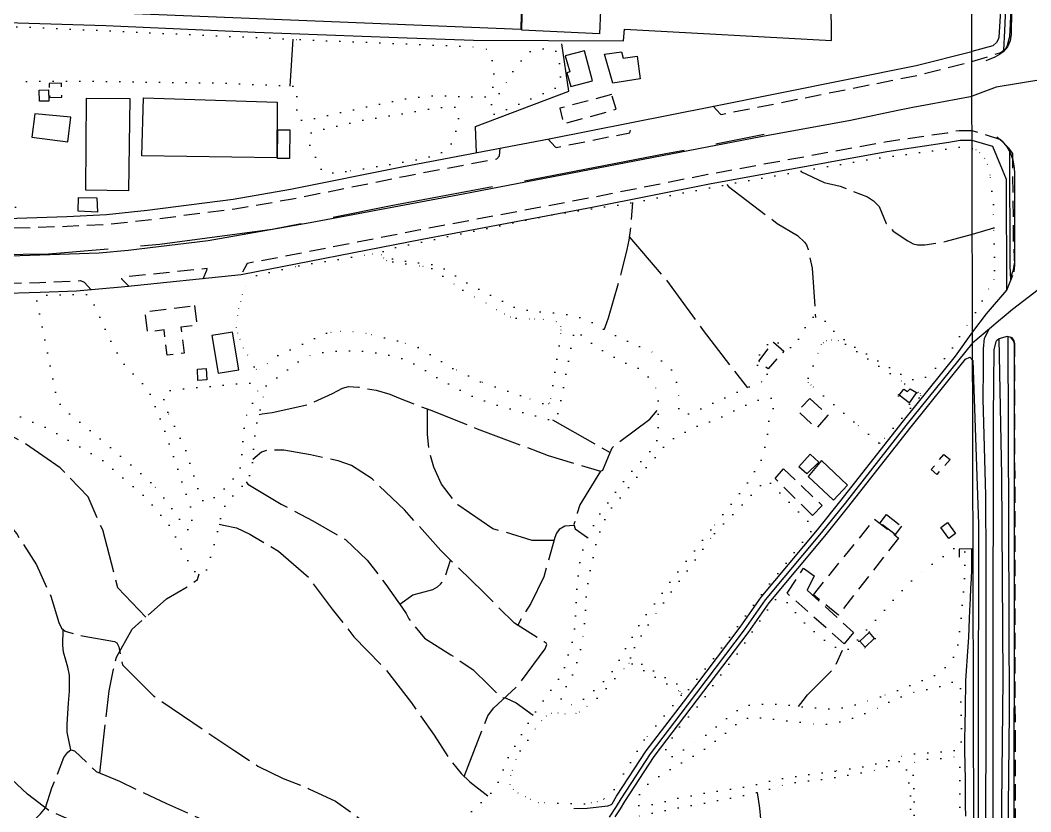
# Model space of a CAD drawing. Header units: millimetres. Extents: x 220021 to 223505, y 489325 to 491820.
# Drawn here: x 221956.1 to 222267.3, y 490237.6 to 490481.4 of the extents above; entities that cross this region are included whole.
import ezdxf

# ---------------------------------------------------------------- set-up
doc = ezdxf.new("R2010")
doc.units = ezdxf.units.MM
for name, pattern in [('15M2P5', [17.5, 15, -2.5]), ('50M10', [60, 50, -10]), ('5M2P5', [7.5, 5, -2.5]), ('AM4', [4, 0, -4])]:
    doc.linetypes.add(name, pattern=pattern)
for name, color, linetype in [('A0013110', 8, 'Continuous'), ('A0023210', 8, 'Continuous'), ('A0033324', 8, '5M2P5'), ('A0033327', 8, 'Continuous'), ('B0014110', 8, 'Continuous'), ('B0014111', 8, 'Continuous'), ('B0014112', 8, 'Continuous'), ('B0014116', 8, '5M2P5'), ('B0014118', 8, '5M2P5'), ('B0024120', 8, 'B0024120'), ('C0076116', 8, 'Continuous'), ('C0523121', 8, '50M10'), ('D0015112', 8, '15M2P5'), ('D0025111', 8, 'AM4'), ('E0022112', 8, 'Continuous'), ('SC999', 7, 'Continuous'), ('zd001', 7, 'Continuous')]:
    doc.layers.add(name, color=color, linetype=linetype)
doc.linetypes.add('B0024120', pattern='A,10,-1.75,[133,ltypeshp.shx,S=0.75,R=0,X=0,Y=0],-3.25', length=15)

msp = doc.modelspace()

# ---------------------------------------------------------------- linework, layer by layer
at = {"layer": 'A0013110'}
for points in [[(222253.124, 490503.848), (222258.032, 490503.578), (222258.297, 490503.279), (222258.554, 490494.482), (222257.503, 490476.103), (222257.242, 490475.508), (222256.705, 490474.586), (222255.653, 490473.476), (222249.184, 490471.769)], [(222249.411, 490385.407), (222253.706, 490390.993), (222259.908, 490398.248), (222259.793, 490432.364), (222255.607, 490442.562), (222249.256, 490444.351)], [(222255.72, 490183.345), (222255.761, 490279.565), (222255.804, 490359.165), (222256.071, 490379.857), (222256.657, 490382.403), (222256.824, 490382.851), (222257.456, 490383.32), (222258.286, 490341.168), (222258.69, 490278.567), (222258.103, 490220.471)], [(222249.434, 490376.55), (222251.257, 490326.18), (222251.131, 490260.761), (222251.236, 490184.716), (222251.449, 490117.669), (222251.039, 490084.162), (222250.224, 490075.758)]]:
    msp.add_lwpolyline(points, dxfattribs=at)
at = {"layer": 'A0013110', "flags": 128}
for points in [[(221599.295, 490434.919), (221642.352, 490433.261), (221705.867, 490430.436), (221746.782, 490428.274), (221794.955, 490425.893), (221816.568, 490424.201), (221850.223, 490422.949), (221869.359, 490422.308), (221895.259, 490421.623), (221915.881, 490420.627), (221948.873, 490420.242), (221970.481, 490420.965), (221982.686, 490421.577), (221995.219, 490422.876), (222021.768, 490426.328), (222039.411, 490429.319), (222074.199, 490436.341), (222119.046, 490444.85), (222169.167, 490454.878), (222231.984, 490467.412), (222249.184, 490471.769)], [(222249.256, 490444.351), (222245.568, 490444.379), (222242.106, 490443.711), (222222.978, 490440.902), (222168.403, 490430.902), (222132.295, 490423.717), (222079.864, 490413.876), (222024.136, 490403.022), (221988.35, 490399.285), (221973.507, 490398), (221962.291, 490397.555), (221948.766, 490397.125)], [(222126.656, 490238.582), (222130.743, 490238.732), (222137.05, 490239.476), (222138.225, 490239.811), (222138.408, 490240.081), (222139.776, 490242.394), (222148.852, 490256.364), (222160.354, 490271.384), (222177.866, 490294.476), (222184.325, 490303.741), (222201.6, 490324.436), (222208.928, 490333.589), (222227.667, 490357.483), (222244.136, 490377.973), (222249.411, 490385.407)], [(222139.285, 490236.031), (222140.943, 490238.473), (222142.326, 490240.813), (222151.304, 490254.632), (222162.74, 490269.566), (222180.293, 490292.711), (222186.712, 490301.918), (222203.923, 490322.537), (222211.279, 490331.725), (222230.016, 490355.618), (222247.204, 490377.002), (222248.506, 490377.609), (222249.434, 490376.55)]]:
    msp.add_lwpolyline(points, dxfattribs=at)
at = {"layer": 'A0023210'}
for points in [[(222414.91, 490490.34), (222363.3, 490480.93), (222351.884, 490478.402), (222350.61, 490478.12), (222346.92, 490477.3), (222342.27, 490476.27), (222334.83, 490474.62), (222328.844, 490473.508), (222288.64, 490466.04), (222288.61, 490466.04), (222286.137, 490465.632), (222271.02, 490463.14), (222256.636, 490460.759), (222249.22, 490457.999)], [(221597.792, 490423.569), (221622.704, 490421.868), (221649.722, 490420.436), (221746.14, 490416.851), (221818.212, 490412.648), (221869.608, 490410.487), (221931.601, 490408.083), (221980.481, 490409.746), (221989.4, 490410.573), (222014.053, 490413.597), (222045.477, 490419.086), (222092.52, 490427.89), (222184.141, 490445.582), (222211.787, 490450.668), (222226.353, 490453.658), (222230.989, 490454.61), (222236.015, 490455.544), (222249.22, 490457.999)], [(222253.48, 490184.03), (222253.55, 490314.66), (222253.51, 490334.98), (222252.63, 490364.75), (222252.75, 490374.26), (222252.75, 490380.14), (222253.02, 490383.44), (222254.61, 490386.48), (222257.97, 490389.32), (222258.517, 490389.78), (222261.67, 490392.43), (222269.567, 490398.446)], [(222249.419, 490382.152), (222254.61, 490386.48)]]:
    msp.add_lwpolyline(points, dxfattribs=at)
at = {"layer": 'A0023210', "flags": 128}
msp.add_lwpolyline([(222249.419, 490382.152), (222228.841, 490356.55), (222210.103, 490332.657), (222202.762, 490323.486), (222185.519, 490302.83), (222179.08, 490293.594), (222161.547, 490270.475), (222150.078, 490255.498), (222141.051, 490241.603), (222139.609, 490239.179), (222137.477, 490235.929)], dxfattribs=at)
at = {"layer": 'A0033324'}
for points in [[(222249.192, 490468.676), (222257.784, 490471.357), (222258.511, 490471.81), (222259.711, 490472.827), (222260.183, 490473.747), (222260.63, 490475.642), (222260.865, 490476.384), (222261.065, 490480.184), (222261.543, 490494.911), (222261.827, 490552.736), (222261.674, 490605.957), (222263.105, 490705.012), (222263.041, 490705.467), (222262.915, 490705.856), (222262.214, 490707.092), (222260.528, 490708.463), (222253.961, 490712.686), (222252.465, 490713.068), (222248.552, 490712.212)], [(222259.908, 490398.248), (222262.216, 490403.893), (222262.427, 490405.923), (222262.009, 490413.297), (222261.751, 490440.315), (222260.529, 490441.955), (222258.123, 490444.564), (222249.248, 490447.351)], [(222262.789, 490158.604), (222262.561, 490257.713), (222262.393, 490381.862), (222262.187, 490382.642), (222261.557, 490383.592), (222260.059, 490383.955), (222257.456, 490383.32)]]:
    msp.add_lwpolyline(points, dxfattribs=at)
at = {"layer": 'A0033324', "flags": 128}
for points in [[(222169.484, 490454.941), (222171.813, 490452.446), (222171.991, 490452.382), (222232.647, 490464.485), (222249.192, 490468.676)], [(222249.248, 490447.351), (222245.293, 490447.381), (222241.604, 490446.669), (222222.49, 490443.862), (222167.84, 490433.849), (222131.726, 490426.662), (222079.301, 490416.823), (222026.003, 490406.442), (222024.136, 490403.022)], [(222118.728, 490444.79), (222120.867, 490442.423), (222121.296, 490442.241), (222143.826, 490446.748), (222144.642, 490449.971)], [(221461.362, 490441.504), (221463.466, 490438.435), (221516.196, 490436.77), (221566.276, 490434.552), (221599.117, 490431.924), (221642.228, 490430.264), (221705.722, 490427.439), (221746.629, 490425.278), (221794.764, 490422.899), (221816.396, 490421.205), (221850.117, 490419.951), (221869.269, 490419.309), (221895.147, 490418.625), (221915.791, 490417.628), (221948.906, 490417.241), (221970.606, 490417.968), (221982.916, 490418.584), (221995.567, 490419.896), (222022.213, 490423.36), (222039.959, 490426.369), (222074.776, 490433.397), (222102.882, 490438.73), (222103.718, 490439.601), (222103.885, 490441.973)], [(221977.954, 490398.385), (221975.975, 490400.572), (221974.819, 490401.097), (221974.715, 490401.116), (221973.318, 490400.995), (221962.184, 490400.553), (221948.663, 490400.123), (221932.905, 490399.538), (221919.838, 490399.793), (221903.729, 490400.584), (221877.331, 490402.135), (221852.726, 490403.33), (221800.766, 490405.563), (221760.696, 490407.704), (221759.206, 490407.491), (221756.554, 490404.922)], [(222012.454, 490401.802), (222013.575, 490404.47), (222013.688, 490404.947), (221988.065, 490402.271), (221987.519, 490402.224), (221987.353, 490402.051), (221987.354, 490401.706), (221989.655, 490399.421)]]:
    msp.add_lwpolyline(points, dxfattribs=at)
at = {"layer": 'A0033327'}
for points in [[(222258.971, 490472.2), (222259.284, 490478.144), (222260.049, 490494.697), (222260.299, 490568.357), (222260.223, 490594.967), (222261.394, 490707.759)], [(222261.205, 490401.421), (222260.959, 490405.773), (222260.89, 490441.471)], [(222260.271, 490383.904), (222260.626, 490268.14), (222260.332, 490239.092), (222260.519, 490153.221), (222260.414, 490105.962), (222260.268, 490083.88), (222259.876, 490081.517), (222258.905, 490075.034), (222258.023, 490067.513), (222258.197, 490053.549), (222258.998, 490045.717), (222260.345, 490037.672), (222260.914, 490032.724), (222261.287, 490022.352), (222261.44, 490018.317), (222262.102, 489957.41)]]:
    msp.add_lwpolyline(points, dxfattribs=at)
at = {"layer": 'B0014110'}
msp.add_lwpolyline([(222039.183, 490447.637), (222039.109, 490438.795), (222035.41, 490438.772), (222035.508, 490447.65)], close=True, dxfattribs=at)
at = {"layer": 'B0014111', "flags": 128}
for points in [[(221991.522, 490497.564), (222110.63, 490492.465), (222110.289, 490478.557), (221991.192, 490483.386)], [(222129.9, 490472.02), (222123.969, 490470.487), (222125.391, 490465.525), (222124.416, 490465.17), (222125.666, 490460.955), (222132.313, 490462.728)], [(222141.329, 490471.714), (222141.805, 490469.735), (222146.123, 490470.294), (222147.014, 490463.371), (222138.597, 490461.979), (222136.025, 490470.937)], [(221976.554, 490457.375), (221989.862, 490457.322), (221989.531, 490428.855), (221976.36, 490429.062)], [(221994.071, 490457.508), (222035.259, 490456.2), (222035.18, 490439.029), (221993.595, 490439.639)], [(221974.069, 490426.769), (221979.714, 490426.748), (221979.968, 490422.315), (221973.989, 490422.592)], [(222021.502, 490385.335), (222015.169, 490384.266), (222017.128, 490372.653), (222023.461, 490373.722)], [(222202.904, 490345.793), (222198.739, 490340.916), (222206.537, 490333.571), (222210.838, 490338.167)], [(222241.684, 490326.687), (222244.165, 490323.353), (222242.069, 490321.794), (222239.588, 490325.127)]]:
    msp.add_lwpolyline(points, close=True, dxfattribs=at)
at = {"layer": 'B0014111'}
for points in [[(222135.085, 490491.718), (222134.544, 490477.263), (222110.602, 490478.385), (222110.918, 490492.56)], [(222010.701, 490373.967), (222013.419, 490374.143), (222013.601, 490370.598), (222010.857, 490370.488)], [(222199.405, 490347.713), (222202.01, 490345.305), (222198.373, 490341.69), (222195.847, 490343.872)]]:
    msp.add_lwpolyline(points, close=True, dxfattribs=at)
at = {"layer": 'B0014112', "flags": 128}
for points in [[(221964.815, 490460.016), (221964.925, 490456.443), (221962.123, 490456.45), (221962.019, 490459.836)], [(221960.675, 490452.606), (221959.778, 490445.398), (221970.853, 490443.97), (221971.769, 490451.506)]]:
    msp.add_lwpolyline(points, close=True, dxfattribs=at)
at = {"layer": 'B0014116', "flags": 128}
for points in [[(221968.845, 490462.057), (221965.069, 490461.918), (221965.227, 490457.594), (221969.003, 490457.733)], [(222138.226, 490458.522), (222122.287, 490454.268), (222123.464, 490449.485), (222139.659, 490453.994)], [(222009.827, 490393.511), (222010.558, 490387.482), (222005.627, 490386.883), (222006.596, 490378.904), (222001.378, 490378.27), (222000.437, 490386.025), (221995.389, 490385.412), (221994.629, 490391.666)], [(222188.049, 490382.28), (222191.294, 490379.462), (222186.405, 490374.018), (222183.606, 490376.381)], [(222199.241, 490364.918), (222204.843, 490359.809), (222201.302, 490355.709), (222195.588, 490361.033)]]:
    msp.add_lwpolyline(points, close=True, dxfattribs=at)
at = {"layer": 'B0014116'}
for points in [[(222226.789, 490365.87), (222228.182, 490367.729), (222229.297, 490367.01), (222230.165, 490367.881), (222232.08, 490366.746), (222229.856, 490363.51)], [(222188.617, 490340.239), (222191.134, 490343.246), (222203.065, 490331.93), (222200.105, 490328.82)], [(222222.869, 490329.175), (222227.496, 490325.563), (222225.581, 490322.96), (222220.907, 490326.587)], [(222219.212, 490327.682), (222226.622, 490321.888), (222208.053, 490298.201), (222200.371, 490304.431)], [(222197.344, 490312.656), (222200.64, 490310.31), (222198.473, 490305.883), (222212.727, 490292.804), (222209.885, 490289.293), (222192.281, 490304.909)], [(222216.31, 490288.262), (222214.647, 490290.104), (222217.565, 490292.792), (222219.127, 490290.997)]]:
    msp.add_lwpolyline(points, close=True, dxfattribs=at)
at = {"layer": 'B0014118', "flags": 128}
msp.add_lwpolyline([(222240.538, 490347.631), (222242.482, 490346.136), (222238.368, 490341.507), (222236.625, 490342.995)], close=True, dxfattribs=at)
at = {"layer": 'B0024120', "flags": 128}
for points in [[(221688.77, 490494.085), (221689.312, 490492.962), (221689.876, 490492.504), (221691.699, 490491.79), (221710.634, 490489.417), (221762.034, 490486.622), (221802.531, 490485.28), (221865.954, 490482.61), (221897.872, 490482.365), (221982.553, 490479.731), (222028.521, 490477.72), (222072.374, 490476.071), (222095.707, 490475.254), (222141.899, 490475.067), (222142.22, 490478.688), (222205.902, 490475.171), (222205.411, 490539.353), (222209.04, 490539.502), (222209.236, 490577.625), (222209.32, 490580.033), (222209.446, 490600.003), (222209.526, 490638.613), (222210.086, 490674.689), (222210.801, 490702.811), (222180.03, 490702.471), (222145.288, 490702.803), (222138.011, 490697.811), (222136.687, 490639.97), (222134.909, 490590.26)], [(222096.608, 490440.593), (222096.316, 490448.707), (222125.042, 490459.533), (222122.9, 490474.184)]]:
    msp.add_lwpolyline(points, dxfattribs=at)
at = {"layer": 'C0076116', "flags": 128}
msp.add_lwpolyline([(222249.294, 490316.089), (222249.24, 490318.589), (222245.241, 490318.503), (222245.295, 490316.003)], dxfattribs=at)
at = {"layer": 'C0523121', "flags": 128}
msp.add_lwpolyline([(221333.935, 490436.069), (221375.985, 490434.094), (221419.095, 490431.992), (221461.413, 490430.159), (221503.565, 490428.053), (221549.456, 490426.04), (221588.132, 490424.315), (221630.817, 490422.155), (221671.972, 490420.142), (221709.442, 490418.602), (221748.391, 490416.807), (221794.04, 490414.713), (221831.958, 490412.71), (221878.841, 490410.858), (221924.231, 490408.879), (221964.832, 490409.438), (221999.157, 490412.385), (222033.756, 490417.069), (222070.34, 490424.309), (222111.212, 490431.939), (222154.954, 490440.332), (222185.17, 490446.275)], dxfattribs=at)
at = {"layer": 'D0015112', "flags": 128}
for points in [[(222039.221, 490461.105), (222040.149, 490475.536)], [(222196.467, 490434.851), (222203.654, 490431.385), (222208.606, 490430.318), (222217.027, 490426.986), (222218.844, 490425.767), (222220.663, 490424.03), (222222.821, 490418.84), (222224.971, 490416.411), (222229.432, 490413.449), (222231.084, 490412.576), (222232.405, 490412.222), (222234.714, 490412.207), (222240.98, 490413.202), (222249.331, 490415.552)], [(222173.702, 490430.79), (222174.181, 490430.24), (222189.176, 490418.831), (222195.46, 490415.103), (222197.673, 490413.014), (222198.255, 490412.229), (222198.743, 490410.782), (222200.023, 490405.075), (222201.024, 490389.893)], [(222135.914, 490386.131), (222136.215, 490386.857), (222137.283, 490389.748), (222141.33, 490403.695), (222143.03, 490410.744), (222143.659, 490413.7), (222144.226, 490417.93), (222144.813, 490425.262)], [(222143.783, 490414.623), (222155.012, 490401.501), (222166.425, 490385.866), (222175.527, 490373.983), (222180.101, 490368.209)], [(222029.692, 490360.005), (222030.692, 490360.164), (222033.722, 490360.549), (222045.187, 490363.154), (222052.3, 490366.433), (222055.432, 490368.106), (222057.239, 490368.549), (222060.311, 490368.409), (222062.34, 490368.039), (222065.721, 490367.51), (222069.914, 490366.217), (222072.596, 490365.055), (222082.536, 490361.272), (222096.854, 490355.563), (222118.71, 490347.362), (222134.822, 490342.528), (222135.542, 490342.822), (222137.762, 490348.259), (222138.364, 490349.733), (222140.006, 490351.048), (222149.995, 490358.569), (222152.544, 490361.444)], [(222120.495, 490321.116), (222113.77, 490321.148), (222105.837, 490323.582), (222101.687, 490324.746), (222090.867, 490332.106), (222085.867, 490338.494), (222083.499, 490343.699), (222082.217, 490348.126), (222081.853, 490350.703), (222081.526, 490353.905), (222081.545, 490361.649)], [(221994.871, 490297.57), (221986.165, 490306.623), (221981.568, 490324.444), (221980.893, 490325.726), (221977.047, 490334.588), (221968.489, 490343.549), (221957.655, 490351.032), (221948.609, 490355.979), (221943.114, 490358.159)], [(222092.889, 490248.508), (222100.093, 490267.107), (222101.851, 490269.537), (222109.343, 490276.471), (222117.768, 490287.785), (222118.295, 490289.138), (222118.138, 490289.562), (222117.512, 490289.937), (222108.345, 490295.647), (222098.831, 490305.193), (222085.672, 490318.053), (222074.492, 490330.551), (222064.474, 490340.169), (222058.169, 490344.271), (222054.047, 490345.643), (222049.501, 490346.692), (222045.487, 490347.56), (222037.33, 490348.93), (222032.228, 490349.009), (222030.486, 490348.399), (222027.743, 490346.094)], [(222134.822, 490342.528), (222128.429, 490332.124), (222127.613, 490329.563), (222126.63, 490326.068), (222127.06, 490324.736), (222130.794, 490322.079)], [(222025.678, 490339.219), (222026.25, 490338.49), (222036.453, 490332.39), (222046.254, 490327.262), (222056.334, 490321.414), (222063.01, 490315.081), (222068.765, 490307.598), (222073.656, 490300.662), (222074.977, 490298.653), (222075.839, 490297.005), (222080.594, 490291.034), (222088.755, 490285.944), (222095.592, 490281.366), (222100.486, 490276.59), (222104.086, 490272.937), (222105.805, 490272.575), (222108.876, 490271.111), (222114.087, 490267.401)], [(222059.514, 490192.53), (222054.927, 490194.564), (222035.736, 490205.294), (222016.687, 490214.65), (221996.97, 490223.856), (221975.77, 490233.229), (221965.047, 490237.883), (221958.377, 490243.051), (221953.324, 490247.72), (221949.515, 490251.207), (221947.901, 490255.224), (221942.212, 490269.067), (221934.589, 490283.619), (221929.012, 490294.167), (221927.151, 490296.788), (221925.772, 490298.157), (221923.846, 490312.118), (221924.332, 490320.874), (221924.762, 490324.924), (221926.915, 490334.183)], [(221946.106, 490333.509), (221947.044, 490332.644), (221955.069, 490323.165), (221961.173, 490313.681), (221965.593, 490303.962), (221968.008, 490295.937), (221968.826, 490294.144), (221970.019, 490293.185), (221975.882, 490291.646), (221985.19, 490290.037), (221985.924, 490289.661), (221986.505, 490288.373), (221987.671, 490282.889), (221997.186, 490273.321), (222009.306, 490265.053), (222022.19, 490256.403), (222029.321, 490251.688), (222037.116, 490247.887), (222045.042, 490244.718), (222053.232, 490240.837), (222058.272, 490237.29), (222063.85, 490233.089), (222068.757, 490227.319), (222071.07, 490224.157), (222073.723, 490216.657), (222076.016, 490208.89), (222077.027, 490205.203)], [(222017.392, 490326.14), (222018.735, 490325.928), (222022.713, 490325.067), (222026.855, 490323.083), (222035.713, 490317.827), (222044.913, 490309.8), (222052.24, 490299.991), (222058.849, 490291.528), (222068.601, 490281.522), (222076.589, 490271.179), (222083.657, 490261.147), (222088.166, 490254.026), (222091.952, 490249.409), (222094.619, 490246.844), (222100.167, 490242.474)], [(222126.732, 490325.752), (222123.819, 490325.562), (222122.098, 490324.535), (222121.284, 490323.385), (222120.757, 490322.047), (222117.353, 490309.949), (222113.327, 490301.701), (222111.193, 490298.408), (222109.327, 490295.035)], [(222073.013, 490301.574), (222077.029, 490304.414), (222079.354, 490305.073), (222083.219, 490306.089), (222084.594, 490306.836), (222085.552, 490307.684), (222086.605, 490309.165), (222086.98, 490310.049), (222088.678, 490315.115)], [(221980.687, 490249.494), (221983.513, 490274.841), (221984.918, 490281.531), (221985.8, 490285.257), (221990.596, 490293.799), (222001.199, 490303.154), (222008.421, 490307.383), (222010.733, 490309.193), (222011.273, 490310.899)], [(222195.738, 490270.056), (222197.176, 490271.842), (222198.603, 490273.625), (222206.816, 490281.824), (222209.298, 490287.409)], [(221985.624, 490160.028), (221964.802, 490162.679), (221955.14, 490163.561), (221950.867, 490164.437), (221933.961, 490172.46), (221921.562, 490182.599), (221920.819, 490186.917), (221921.183, 490190.435), (221921.986, 490193.816), (221924.209, 490199.058), (221930.297, 490205.951), (221938.153, 490210.23), (221947.254, 490215.672), (221950.372, 490217.669), (221950.381, 490218.769), (221949.97, 490223.519), (221950.354, 490225.943), (221951.068, 490227.245), (221959.135, 490233.811), (221962.441, 490236.937), (221963.926, 490238.82), (221965.927, 490245.02), (221969.615, 490254.34), (221970.848, 490255.936), (221971.741, 490256.727), (221972.827, 490256.373), (221979.539, 490249.975), (221986.673, 490246.987), (222001.242, 490240.133), (222019.364, 490231.98), (222036.067, 490222.534), (222053.748, 490213.021), (222062.929, 490206.62), (222071.888, 490201.081)], [(222183.099, 490243.572), (222183.737, 490238.725), (222184.072, 490235.465), (222184.289, 490230.752), (222184.295, 490230.613)]]:
    msp.add_lwpolyline(points, dxfattribs=at)
at = {"layer": 'D0015112'}
for points in [[(222249.331, 490415.552), (222255.933, 490417.409)], [(222120.031, 490358.3), (222137.762, 490348.259)], [(221971.741, 490256.727), (221970.608, 490262.14), (221970.6, 490264.632), (221971.011, 490271.103), (221971.282, 490274.773), (221971.343, 490276.989), (221971.318, 490279.717), (221970.851, 490282.127), (221970.209, 490284.278), (221969.512, 490286.781), (221969.237, 490288.911), (221969.384, 490293.695)]]:
    msp.add_lwpolyline(points, dxfattribs=at)
at = {"layer": 'D0025111', "flags": 128}
for points in [[(222042.31, 490475.437), (222090.738, 490473.448), (222095.645, 490473.169), (222098.091, 490472.928), (222099.623, 490472.538), (222100.306, 490471.63), (222101.16, 490470.233), (222101.833, 490467.232), (222101.981, 490464.498), (222101.95, 490462.62), (222101.71, 490460.886), (222101.074, 490458.966), (222099.67, 490457.816), (222096.842, 490457.719), (222090.805, 490457.957), (222084.107, 490458.231), (222076.321, 490457.507), (222061.811, 490454.482), (222049.036, 490451.706), (222045.236, 490450.818), (222043.063, 490450.447), (222041.466, 490451.161), (222041.424, 490452.104), (222041.334, 490454.723), (222041.353, 490458.141), (222041.362, 490459.939), (222041.356, 490460.616), (222040.687, 490461.034), (222020.074, 490462.031), (221977.673, 490462.609), (221961.412, 490462.622), (221953.907, 490462.481), (221952.993, 490462.165), (221951.667, 490460.908), (221950.794, 490459.168), (221949.719, 490456.406), (221949.491, 490452.96), (221949.602, 490449.571), (221949.986, 490445.483), (221950.9, 490439.913), (221952.309, 490433.414), (221953.627, 490428.685), (221954.473, 490426.029), (221954.758, 490424.093), (221954.54, 490422.143), (221953.309, 490421.72), (221950.927, 490421.515), (221936.673, 490421.36), (221924.111, 490421.785), (221912.498, 490421.8), (221896.611, 490421.849), (221868.573, 490423.474), (221858.299, 490424.22), (221857.314, 490424.999), (221856.561, 490427.101), (221857.005, 490443.059), (221857.604, 490444.296), (221858.54, 490444.698), (221873.811, 490446.895), (221878.741, 490447.831), (221879.988, 490449.219), (221880.459, 490451.815), (221881.18, 490453.167), (221882.454, 490454.094), (221884.363, 490455.12), (221892.13, 490458.111), (221892.772, 490459.305), (221892.774, 490460.952), (221892.776, 490468.407), (221892.775, 490473.393), (221892.786, 490476.293), (221893.899, 490479.99), (221956.518, 490479.357)], [(222107.857, 490465.641), (222111.806, 490470.724), (222112.854, 490471.589), (222114.042, 490472.203), (222115.536, 490472.654), (222120.425, 490472.479), (222121.126, 490471.82), (222121.828, 490469.844), (222122.243, 490467.786), (222122.392, 490466.26), (222122.472, 490463.63), (222122.405, 490462.224), (222121.864, 490461.127), (222120.95, 490460.498), (222104.888, 490453.51), (222101.897, 490452.413), (222101.167, 490452.619), (222100.56, 490453.606), (222100.583, 490454.178), (222100.825, 490454.832), (222101.171, 490455.307), (222104.396, 490459.879)], [(222056.455, 490434.791), (222051.421, 490434.251), (222050.159, 490434.357), (222049.181, 490434.836), (222048.8, 490435.477), (222045.298, 490442.835), (222044.933, 490444.192), (222044.938, 490445.185), (222044.985, 490445.742), (222045.382, 490446.415), (222045.89, 490446.846), (222047.559, 490447.369), (222062.123, 490450.689), (222076.923, 490453.128), (222080.284, 490453.771), (222084.044, 490454.281), (222087.765, 490454.794), (222089.546, 490454.771), (222090.725, 490454.341), (222091.038, 490453.711), (222091.202, 490452.704), (222091.014, 490449.318), (222088.588, 490442.673), (222086.968, 490441.344), (222086.301, 490440.766), (222080.813, 490438.858), (222072.191, 490437.373)], [(221996.345, 490339.05), (221983.838, 490349.964), (221969.206, 490361.896), (221967.392, 490365.007), (221961.195, 490395.374), (221961.511, 490396.166), (221963.367, 490396.731), (221976.476, 490396.957), (221977.912, 490395.996), (221983.737, 490383.103), (221987.526, 490376.203), (221995.834, 490367.212), (222000.595, 490355.054), (222008.575, 490331.529), (222009.124, 490325.818), (222008.862, 490324.574), (222007.96, 490324.291), (222006.842, 490325.535), (221998.954, 490336.223)], [(222031.877, 490368.842), (222042.549, 490376.854), (222045.402, 490378.09), (222046.975, 490378.57), (222049.846, 490379.212), (222051.908, 490379.436), (222058.483, 490379.606), (222061.077, 490379.48), (222063.763, 490379.25), (222067.307, 490378.794), (222070.116, 490378.197), (222072.942, 490377.417), (222076.067, 490376.293), (222085.132, 490371.015), (222094.41, 490365.926), (222102.307, 490363.017), (222114.113, 490359.738), (222117.984, 490358.513), (222120.031, 490358.3), (222120.895, 490358.576), (222121.408, 490359.228), (222121.777, 490360.572), (222122.289, 490362.52), (222123.355, 490367.977), (222126.752, 490385.971), (222127.782, 490385.363), (222133.59, 490380.657), (222140.982, 490376.525), (222146.893, 490374.007), (222148.74, 490372.285), (222150.378, 490370.628), (222151.785, 490368.072), (222152.602, 490365.315), (222152.542, 490362.739), (222152.546, 490360.501), (222152.621, 490357.645), (222152.616, 490353.083), (222152.284, 490352.141), (222151.18, 490349.897), (222142.937, 490340.827), (222134.54, 490329.289), (222129.96, 490320.474), (222128.449, 490314.611), (222127.802, 490309.396), (222127.357, 490304.345), (222127.244, 490300.006), (222127.066, 490296.179), (222126.753, 490293.186), (222126.282, 490290.639), (222123.204, 490280.304), (222113.502, 490266.573), (222106.493, 490254.565), (222102.69, 490245.224), (222100.5, 490242.787), (222093.562, 490236.255), (222088.997, 490227.461), (222087.056, 490222.895), (222083.233, 490215.38), (222079.317, 490208.19), (222077.623, 490205.681), (222071.407, 490200.695), (222061.289, 490193.915), (222055.354, 490189.282), (222051.008, 490183.179), (222046.595, 490175.831), (222045.254, 490173.753), (222044.005, 490169.934), (222042.888, 490163.035), (222042.02, 490153.495), (222040.823, 490145.287), (222037.068, 490128.742), (222031.011, 490107.236), (222029.413, 490106.374), (222011.708, 490108.433), (221995.897, 490111.719), (221989.775, 490112.864), (221985.444, 490113.466), (221980.977, 490114.271), (221978.373, 490115.029), (221975.05, 490115.652), (221971.403, 490116.491), (221968.655, 490117.236), (221962.109, 490118.453), (221958.928, 490118.399), (221956.345, 490118.403), (221953.964, 490118.427), (221948.943, 490119.333), (221940.801, 490121.797), (221938.392, 490122.886), (221936.717, 490124.097), (221929.922, 490133.409), (221928.263, 490136.404), (221927.064, 490138.392), (221925.044, 490139.934), (221923.814, 490139.806), (221918.924, 490136.617), (221916.705, 490134.713), (221910.138, 490125.008), (221905.839, 490116.206), (221904.12, 490111.114), (221903.296, 490107.69), (221902.473, 490105.634), (221901.665, 490103.713), (221900.54, 490102.233), (221899.294, 490101.112), (221894.117, 490097.945), (221887.273, 490096.752), (221884.977, 490096.165), (221883.451, 490096.059), (221880.465, 490096.235), (221879.494, 490096.639), (221878.394, 490097.425), (221877.418, 490098.93), (221874.093, 490104.453), (221867.991, 490109.742), (221859.963, 490117.156), (221851.802, 490121.778), (221849.098, 490122.465), (221845.954, 490122.872), (221843.07, 490123.631), (221840.804, 490124.526), (221837.899, 490125.89), (221835.692, 490127.108), (221834.03, 490127.65), (221832.44, 490127.551), (221830.576, 490126.957), (221827.624, 490125.679), (221822.561, 490122.246), (221820.006, 490121.365), (221817.444, 490121.066), (221814.286, 490121.228), (221812.847, 490121.222), (221811.616, 490120.871), (221810.78, 490119.937), (221809.461, 490118.442), (221804.794, 490114.562), (221802.677, 490113.076), (221800.272, 490111.978), (221798.976, 490111.317), (221797.47, 490109.679), (221793.927, 490101.711), (221786.863, 490091.531), (221775.004, 490078.573), (221767.758, 490072.732), (221762.709, 490068.932), (221757.75, 490061.866), (221750.191, 490052.384), (221742.676, 490044.457), (221736.329, 490037.709), (221731.756, 490034.944), (221729.424, 490034.199), (221727.164, 490033.576), (221725.601, 490032.786), (221722.622, 490029.2), (221720.23, 490023.45), (221719.728, 490021.724), (221719.332, 490018.918), (221719.329, 490016.986), (221719.704, 490011.766), (221720.449, 490008.541), (221720.907, 490007.091), (221721.186, 490005.436), (221721.067, 490005.177), (221720.732, 490004.886), (221719.577, 490004.707), (221715.089, 490003.68), (221708.604, 490001.803), (221707.192, 490000.791), (221702.87, 489996.662), (221698.637, 489991.617), (221695.915, 489987.119), (221693.267, 489984.165), (221690.75, 489982.78), (221687.992, 489981.053), (221685.863, 489978.382), (221684.349, 489975.83), (221681.437, 489968.786), (221680.347, 489963.394), (221680.173, 489959.437), (221680.16, 489957.383), (221680.147, 489953.328), (221680.155, 489951.008), (221680.246, 489945.888), (221680.494, 489943.104), (221680.824, 489938.995), (221681.054, 489936.044), (221681.48, 489931.82), (221681.673, 489924.351), (221681.664, 489920.595), (221681.17, 489913.53), (221680.805, 489909.685), (221680.704, 489906.461), (221680.819, 489903.274), (221680.89, 489900.169), (221680.88, 489897.266), (221680.8, 489893.996), (221680.726, 489889.452), (221680.685, 489885.75), (221680.68, 489881.375), (221680.746, 489876.874), (221680.983, 489873.154), (221681.425, 489869.822), (221681.645, 489867.545), (221681.89, 489865.425), (221681.946, 489864.058), (221681.941, 489862.554), (221681.9, 489861.313), (221681.751, 489860.241), (221681.502, 489859.698), (221681.059, 489859.303), (221680.515, 489858.851), (221679.738, 489858.553), (221678.813, 489858.223), (221677.506, 489857.728), (221674.94, 489857.163), (221672.694, 489856.241), (221668.738, 489853.998), (221664.085, 489847.859), (221658.495, 489839.606), (221652.606, 489830.957), (221650.503, 489829.449), (221646.388, 489827.13), (221642.707, 489823.932), (221636.496, 489820.044), (221634.261, 489819.043), (221633.033, 489818.383), (221632.08, 489818.064), (221630.601, 489818.101), (221629.911, 489818.606), (221624.256, 489821.851), (221614.919, 489826.802), (221608.539, 489828.702), (221605.899, 489829.191), (221602.622, 489829.364), (221598.226, 489829.503), (221590.721, 489829.516), (221590.062, 489828.869), (221589.892, 489828.107), (221589.888, 489827.582), (221590.009, 489826.833), (221590.465, 489826.185), (221591.436, 489825.882), (221599.071, 489826.322), (221602.939, 489826.824), (221605.425, 489826.882), (221607.177, 489826.556), (221611.772, 489824.863), (221614.231, 489823.59), (221623.463, 489818.15), (221627.303, 489815.843), (221628.931, 489814.581), (221632.209, 489809.702), (221633.292, 489806.708), (221634.349, 489803.249), (221634.668, 489801.813), (221635.47, 489798.643), (221636.24, 489793.339), (221636.315, 489787.406), (221636.003, 489785.101), (221635.612, 489782.957), (221633.913, 489776.289), (221630.668, 489768.281), (221628.78, 489765.668), (221626.886, 489764.749), (221624.13, 489764.336), (221622.932, 489763.884), (221619.652, 489761.877), (221611.726, 489756.303), (221608.087, 489752.831), (221603.445, 489748.377), (221596.25, 489739.352), (221589.389, 489733.252), (221586.282, 489728.889), (221582.902, 489721.985), (221577.464, 489714.48), (221572.637, 489709.385), (221570.023, 489707.467), (221567.2, 489705.47), (221565.741, 489704.49), (221563.373, 489703.655), (221561.359, 489703.79), (221559.064, 489704.646), (221556.112, 489705.61), (221553.588, 489706.653), (221543.651, 489709.392), (221539.996, 489709.854), (221536.647, 489710.182), (221533.19, 489710.398), (221530.111, 489710.56), (221526.985, 489710.787), (221524.387, 489710.845), (221521.167, 489710.78), (221513.719, 489710.07), (221512.697, 489709.686), (221511.297, 489708.728), (221507.724, 489705.872), (221505.985, 489705.018), (221504.283, 489704.765), (221502.409, 489704.792), (221499.959, 489704.95), (221492.97, 489705.883), (221489.557, 489706.287), (221486.502, 489706.506), (221483.15, 489706.662), (221481.074, 489706.671), (221479.041, 489706.652), (221476.947, 489706.493), (221475.583, 489706.376), (221474.313, 489706.101), (221472.899, 489705.692), (221471.938, 489705.165), (221468.376, 489702.359), (221463.294, 489694.728), (221459.754, 489686.508), (221455.836, 489677.228), (221454.993, 489673.552), (221454.427, 489672.444), (221453.631, 489671.841), (221451.641, 489671.469), (221449.975, 489671.234), (221443.272, 489670.656), (221440.249, 489670.156), (221436.27, 489670.273), (221434.479, 489670.742), (221433.026, 489671.198), (221431.552, 489671.62), (221430.368, 489671.845), (221429.358, 489671.828), (221428.375, 489671.711), (221426.842, 489670.932), (221422.979, 489669.062), (221415.481, 489665.773), (221409.754, 489663.179), (221405.254, 489660.666), (221402.107, 489658.296), (221400.95, 489656.649), (221395.73, 489648.273), (221390.836, 489636.22), (221387.5, 489626.557), (221386.92, 489626.148), (221386.586, 489626.228), (221386.306, 489626.599), (221386.263, 489627.311), (221386.391, 489628.559), (221387.612, 489638.059), (221388.333, 489645.689), (221388.79, 489650.782), (221388.94, 489653.38), (221388.937, 489656.599), (221388.873, 489659.873), (221388.685, 489662.493), (221388.444, 489665.396), (221387.988, 489668.297), (221385.788, 489673.354), (221381.926, 489682.795), (221379.712, 489690.508), (221377.278, 489698.012), (221377.187, 489699.53), (221377.509, 489701.023), (221377.862, 489701.505), (221378.796, 489702.964), (221386.057, 489710.093), (221392.382, 489716.118), (221398.407, 489720.51), (221403.488, 489724.156), (221420.675, 489733.851), (221422.273, 489734.346), (221423.586, 489734.61), (221424.842, 489734.897), (221426.523, 489735.798), (221426.595, 489738.722), (221426.793, 489741.748), (221427.119, 489742.866), (221432.841, 489747.367), (221436.929, 489751.481), (221440.474, 489755.308), (221447.103, 489760.171), (221454.958, 489766.403), (221461.502, 489772.058), (221465.35, 489776.676), (221468.755, 489781.219), (221474.808, 489790.394), (221487.286, 489814.317), (221495.999, 489830.863), (221507.36, 489848.628), (221514.032, 489861.334), (221519.771, 489876.602), (221525.949, 489891.546), (221534.613, 489909.725), (221544.204, 489926.744), (221550.088, 489936.328), (221555.314, 489943.977), (221558.623, 489949.513), (221565.67, 489963.528), (221571.435, 489976.026), (221575.834, 489989.339), (221577.385, 489998.9), (221577.501, 490004.728), (221577.429, 490010.635), (221577.023, 490015.419), (221576, 490027.33), (221575.615, 490033.567), (221578.176, 490037.908), (221586.597, 490051.565), (221593.294, 490062.833), (221598.845, 490072.862), (221600.952, 490078.395), (221605.83, 490097.419), (221607.783, 490106.069), (221609.258, 490118.719), (221610.206, 490130.103), (221611.066, 490142.182), (221612.019, 490160.51), (221610.31, 490161.452), (221610.483, 490163.22), (221611.136, 490169.904), (221611.731, 490174.278), (221612.852, 490178.673), (221613.23, 490179.618), (221614.758, 490183.34), (221621.923, 490199.952), (221627.311, 490210.422), (221628.249, 490212.399), (221629.203, 490215.996), (221630.23, 490219.793), (221630.775, 490223.966), (221631.233, 490228.412), (221631.599, 490232.909), (221631.841, 490236.88), (221632.148, 490240.477), (221635.987, 490255), (221638.986, 490259.867), (221640.151, 490265.349), (221640.693, 490272.867), (221640.699, 490277.414), (221640.692, 490283.192), (221640.698, 490288.596), (221640.572, 490296.943), (221640.758, 490301.67), (221641.166, 490305.641), (221642.217, 490311.727), (221643.046, 490313.64), (221647.159, 490322.398), (221649.115, 490332.887), (221649.434, 490334.908), (221649.681, 490337.225), (221649.999, 490338.57), (221650.519, 490339.361), (221652.468, 490339.006), (221657.913, 490337.193), (221660.71, 490336.275), (221668.603, 490336.107), (221672.021, 490336.369), (221675.641, 490336.897), (221680.017, 490337.467), (221682.42, 490337.479), (221685.024, 490337.073), (221687.146, 490336.523), (221689.541, 490335.398), (221692.108, 490333.991), (221694.602, 490332.153), (221696.219, 490330.252), (221697.238, 490328.517), (221698.471, 490324.997), (221698.993, 490322.067), (221700.685, 490317.093), (221701.647, 490315.574), (221707.276, 490311.631), (221719.337, 490307.069), (221733.749, 490301.294), (221747.376, 490294.838), (221752.408, 490290.737), (221763.428, 490283.025), (221772.313, 490276.401), (221778.258, 490272.041), (221782.407, 490269.546), (221783.996, 490268.623), (221785.39, 490266.909), (221786.014, 490265.476), (221786.22, 490263.432), (221786.516, 490258.266), (221787.009, 490255.718), (221790.239, 490249.569), (221796.773, 490238.66), (221802.674, 490233.645), (221808.588, 490227.248), (221812.951, 490223.537), (221814.267, 490223.125), (221815.346, 490223.11), (221815.685, 490223.347), (221815.7, 490224.088), (221815.169, 490225.427), (221810.794, 490230.8), (221808.415, 490232.724), (221806.446, 490234.46), (221805.231, 490235.771), (221804.837, 490236.563), (221804.794, 490237.449), (221805.134, 490238.355), (221809.872, 490240.968), (221810.341, 490242.133), (221810.213, 490243.45), (221809.634, 490246.861), (221809.475, 490251.589), (221809.212, 490254.69), (221809.236, 490256.359), (221809.447, 490258.036), (221810.318, 490258.79), (221811.945, 490259.141), (221813.587, 490260.088), (221815.236, 490261.165), (221816.173, 490262.834), (221817.457, 490265.739), (221817.913, 490267.249), (221818.066, 490269.041), (221818.039, 490270.408), (221816.272, 490272.828), (221811.534, 490275.481), (221810.348, 490276.526), (221809.335, 490277.938), (221809.516, 490279.211), (221812.304, 490287.23), (221812.595, 490290.223), (221813.662, 490291.46), (221815.016, 490292.35), (221816.434, 490293.363), (221819.622, 490299.23), (221819.948, 490301.302), (221820.512, 490303.489), (221826.806, 490313.238), (221835.019, 490321.898), (221840.615, 490326.172), (221845.122, 490328.26), (221854.25, 490331.558), (221860.06, 490334.652), (221863.69, 490337.605), (221868.659, 490341.06), (221873.562, 490342.989), (221877.621, 490343.567), (221883.47, 490343.538), (221888.118, 490343.252), (221893.442, 490342.72), (221910.375, 490338.921), (221925.897, 490334.426), (221933.68, 490332.567), (221944.631, 490331.102), (221945.51, 490332.123), (221948.959, 490340.148), (221948.644, 490341.278), (221941.29, 490347.015), (221940.997, 490348.224), (221941.128, 490349.821), (221942.662, 490356.641), (221943.298, 490358.777), (221943.984, 490360.618), (221946.475, 490361.672), (221949.065, 490361.317), (221955.567, 490359.503), (221964.362, 490355.822), (221981.209, 490346.102), (221994.858, 490334.414), (222002.409, 490325.418), (222006.5, 490316.937), (222008.69, 490313.624), (222009.652, 490311.716), (222011.227, 490310.887), (222012.472, 490311.223), (222013.473, 490312.093), (222014.412, 490314.804), (222016.572, 490322.284), (222018.092, 490329.435), (222020.055, 490333.541), (222022.561, 490335.754), (222026.265, 490339.872), (222027.124, 490342.209), (222027.711, 490345.518), (222027.843, 490347.929), (222028.637, 490355.67), (222029.896, 490360.842)], [(222001.575, 490360.692), (222000.449, 490364.183), (222000.21, 490365.727), (222000.463, 490366.514), (222000.874, 490366.953), (222001.515, 490367.204), (222002.555, 490367.411), (222005.681, 490367.807), (222011.478, 490368.35), (222014.918, 490368.648), (222019.293, 490369.063), (222022.373, 490369.369), (222026.345, 490369.662), (222027.341, 490369.65), (222028.075, 490369.523), (222028.633, 490369.318), (222028.974, 490368.965), (222029.163, 490368.087), (222029.184, 490367.122), (222028.984, 490365.917), (222028.505, 490364.85), (222027.398, 490363.067), (222026.514, 490361.046), (222025.843, 490359.726), (222025.279, 490357.137), (222024.996, 490355.054), (222024.642, 490351.014), (222024.236, 490345.813), (222023.996, 490344.007), (222023.631, 490342.655), (222020.139, 490338.115), (222015.897, 490334.411), (222014.19, 490333.151), (222012.937, 490332.987), (222011.917, 490333.895), (222011.497, 490334.91), (222009.735, 490340.783), (222007.104, 490348.885), (222004.108, 490355.533)], [(222168.828, 490324.416), (222168.721, 490324.227), (222168.525, 490323.947), (222167.947, 490323.23), (222165.68, 490320.531), (222163.556, 490317.772), (222161.403, 490315.082), (222159.191, 490312.241), (222157.324, 490309.675), (222156.91, 490309.218), (222155.038, 490306.882), (222154.722, 490306.4), (222152.794, 490303.544), (222150.893, 490300.881), (222150.475, 490300.376), (222148.243, 490297.565), (222147.889, 490297.069), (222146.031, 490294.098), (222145.755, 490293.581), (222144.181, 490290.686), (222142.59, 490287.924), (222140.882, 490284.844), (222140.348, 490283.744), (222139.224, 490281.824), (222138.897, 490281.393), (222136.981, 490279.048), (222136.323, 490278.328), (222133.944, 490275.979), (222132.781, 490274.957), (222130.22, 490272.795), (222127.854, 490271.031), (222127.512, 490270.864), (222127.145, 490270.726), (222126.765, 490270.624), (222126.377, 490270.546), (222125.97, 490270.507), (222125.562, 490270.522), (222125.145, 490270.578), (222124.742, 490270.666), (222124.368, 490270.778), (222124.024, 490270.919), (222123.703, 490271.101), (222123.424, 490271.305), (222123.185, 490271.543), (222122.986, 490271.806), (222122.817, 490272.095), (222122.699, 490272.396), (222122.643, 490272.711), (222122.662, 490273.054), (222122.741, 490273.405), (222122.878, 490273.772), (222123.071, 490274.182), (222123.308, 490274.613), (222124.932, 490277.306), (222125.664, 490278.69), (222126.519, 490280.549), (222126.908, 490281.554), (222127.434, 490283.156), (222128.337, 490286.279), (222129.149, 490289.52), (222129.435, 490291.079), (222129.506, 490291.644), (222129.818, 490294.874), (222130.129, 490298.221), (222130.232, 490300.853), (222130.398, 490304.135), (222130.452, 490304.612), (222130.9, 490307.788), (222131.516, 490311.146), (222132.155, 490314.196), (222132.88, 490317.521), (222133.606, 490320.769), (222133.759, 490321.285), (222134.743, 490324.122), (222135.857, 490326.911), (222136.661, 490328.649), (222137.137, 490329.55), (222137.883, 490330.761), (222138.164, 490331.151), (222140.06, 490333.485), (222140.386, 490333.841), (222142.7, 490336.438), (222143.048, 490336.872), (222145.144, 490339.624), (222145.799, 490340.393), (222147.071, 490341.719), (222149.322, 490344.026), (222151.378, 490346.381), (222153.486, 490349.057), (222155.152, 490350.917), (222155.485, 490351.22), (222156.425, 490351.971), (222156.787, 490352.23), (222157.872, 490352.916), (222158.742, 490353.397), (222161.733, 490354.969), (222164.491, 490356.32), (222164.907, 490356.495), (222167.935, 490357.593), (222171.099, 490358.734), (222171.51, 490358.917), (222174.553, 490360.394), (222177.251, 490361.72), (222180.072, 490363.156), (222180.875, 490363.507), (222182.426, 490364.081), (222183.196, 490364.315), (222183.986, 490364.505), (222186.629, 490364.991), (222187.014, 490365.001), (222187.374, 490364.978), (222187.706, 490364.923), (222187.994, 490364.847), (222188.257, 490364.735), (222188.474, 490364.586), (222188.614, 490364.406), (222188.675, 490364.201), (222188.671, 490363.958), (222188.626, 490363.693), (222188.552, 490363.409), (222188.364, 490362.85), (222188.021, 490361.989), (222186.879, 490358.968), (222186.772, 490358.555), (222186.625, 490357.738), (222186.574, 490357.301), (222186.241, 490354.035), (222186.172, 490353.643), (222185.555, 490350.496), (222185.439, 490350.071), (222184.615, 490346.817), (222184.476, 490346.378), (222184.169, 490345.592), (222183.973, 490345.206), (222183.749, 490344.832), (222182.105, 490342.177), (222180.413, 490339.393), (222180.168, 490339.042), (222178.171, 490336.327), (222177.876, 490335.984), (222175.971, 490333.505), (222175.762, 490333.189), (222175.364, 490332.664), (222175.146, 490332.418), (222174.528, 490331.795)], [(222221.035, 490272.958), (222220.445, 490272.754), (222217.127, 490271.697), (222214.118, 490270.78), (222211.091, 490269.985), (222207.781, 490269.341), (222207.047, 490269.292), (222205.564, 490269.308), (222202.312, 490269.525), (222198.949, 490269.784), (222195.719, 490270.058), (222192.237, 490270.48), (222189.219, 490270.764), (222188.438, 490270.783), (222185.107, 490270.809), (222181.969, 490270.647), (222181.34, 490270.565), (222180.188, 490270.333), (222179.623, 490270.168), (222178.64, 490269.813), (222178.187, 490269.601), (222177.409, 490269.171), (222177.031, 490268.923), (222174.248, 490266.897), (222171.547, 490264.764), (222169.425, 490262.888), (222167.016, 490260.974), (222166.494, 490260.622), (222163.751, 490258.927), (222161.133, 490257.229), (222158.447, 490255.387), (222157.597, 490254.902), (222157.144, 490254.698), (222156.694, 490254.551), (222156.258, 490254.472), (222155.845, 490254.469), (222155.453, 490254.549), (222155.129, 490254.693), (222154.877, 490254.884), (222154.705, 490255.136), (222154.651, 490255.438), (222154.673, 490255.762), (222154.746, 490256.122), (222154.858, 490256.532), (222155.136, 490257.362), (222155.313, 490257.783), (222155.536, 490258.214), (222155.792, 490258.624), (222157.454, 490261.284), (222157.739, 490261.813), (222158.37, 490262.845), (222158.734, 490263.337), (222159.905, 490264.724), (222160.35, 490265.186), (222162.686, 490267.628), (222163.403, 490268.469), (222165.485, 490271.053), (222167.453, 490273.59), (222167.745, 490274.029), (222169.659, 490276.912), (222170.055, 490277.411), (222172.033, 490279.952), (222174.001, 490282.537), (222175.9, 490285.002), (222177.94, 490287.647), (222178.498, 490288.471), (222180.174, 490291.07), (222182.016, 490293.852), (222183.076, 490295.268), (222185.087, 490298.003), (222185.425, 490298.521), (222187.055, 490301.167), (222187.624, 490301.954), (222187.952, 490302.324), (222188.593, 490302.953), (222188.932, 490303.186), (222189.295, 490303.355), (222189.652, 490303.408), (222190.011, 490303.39), (222190.389, 490303.292), (222190.788, 490303.141), (222191.173, 490302.935), (222191.55, 490302.701), (222191.913, 490302.416), (222192.269, 490302.096), (222192.632, 490301.732), (222193.296, 490300.979), (222194.291, 490299.722), (222196.35, 490297.054), (222196.784, 490296.589), (222198.053, 490295.397), (222200.292, 490293.376), (222202.742, 490291.247), (222203.203, 490290.901), (222205.866, 490289.073), (222207.872, 490287.862), (222208.329, 490287.66), (222208.782, 490287.512), (222209.278, 490287.41), (222209.789, 490287.392), (222210.289, 490287.442), (222210.75, 490287.571), (222211.207, 490287.771), (222211.646, 490288.048), (222212.039, 490288.396), (222212.439, 490288.828), (222214.525, 490291.279), (222217, 490294.038), (222219.201, 490296.263), (222221.589, 490298.965), (222223.773, 490301.517), (222225.949, 490303.845), (222228.081, 490306.174), (222230.56, 490308.718), (222233.048, 490311.032), (222233.61, 490311.488), (222235.249, 490312.666), (222238.007, 490314.548), (222240.808, 490316.634), (222243.372, 490318.527), (222243.743, 490318.732), (222244.103, 490318.893), (222244.47, 490319.008), (222244.859, 490319.068), (222245.233, 490319.054), (222245.603, 490318.978), (222245.941, 490318.851), (222246.247, 490318.678), (222246.516, 490318.44), (222246.746, 490318.152), (222246.926, 490317.796), (222247.051, 490317.36), (222247.108, 490316.86), (222247.1, 490316.31), (222246.963, 490313.299), (222246.891, 490309.953), (222246.725, 490306.78), (222246.466, 490303.787), (222246.156, 490300.571), (222245.85, 490297.431), (222245.522, 490294.132), (222245.122, 490290.747), (222244.651, 490288.104), (222244.496, 490287.471), (222244.315, 490286.877), (222244.086, 490286.293), (222243.554, 490285.213), (222243.211, 490284.659), (222242.88, 490284.181), (222242.523, 490283.721), (222241.795, 490282.887), (222240.246, 490281.31), (222239.756, 490280.918), (222238.611, 490280.107), (222238.032, 490279.762), (222237.398, 490279.432), (222236.091, 490278.84), (222235.4, 490278.571), (222232.075, 490277.273)], [(222207.109, 490250.124), (222194.357, 490248.413), (222191.12, 490247.895), (222187.882, 490247.295), (222185.161, 490246.633), (222181.92, 490245.723), (222178.876, 490245.165), (222171.877, 490244.088), (222169.029, 490243.731), (222162.3, 490242.45), (222160.279, 490242.071), (222158.316, 490241.682), (222153.492, 490240.464), (222152.222, 490240.194), (222150.523, 490239.783), (222148.105, 490239.435), (222147.276, 490239.456), (222146.648, 490239.539), (222146.136, 490239.749), (222145.827, 490240.051), (222145.776, 490240.614), (222145.951, 490241.458), (222146.834, 490243.041), (222148.332, 490244.885), (222149.764, 490246.403), (222154.801, 490249.813), (222156.711, 490250.892), (222162.916, 490254.442), (222165.512, 490255.984), (222171.665, 490260.427), (222174.894, 490263.128), (222176.671, 490264.664), (222178.059, 490265.594), (222180.351, 490266.6), (222181.769, 490266.94), (222183.33, 490266.674), (222185.538, 490266.401), (222192.873, 490265.565), (222195.803, 490265.251), (222200.392, 490264.704), (222202.324, 490264.554), (222204.082, 490264.592), (222205.893, 490264.773), (222208.16, 490265.195), (222209.807, 490265.619), (222213.998, 490266.927), (222215.956, 490267.723), (222220.056, 490269.486), (222222.31, 490270.798), (222225.395, 490272.135), (222227.245, 490272.949), (222231.297, 490274.397), (222233.93, 490274.923), (222235.925, 490275.363), (222238.286, 490275.916), (222240.013, 490276.372), (222241.826, 490276.947), (222243.636, 490277.677), (222244.435, 490277.854), (222245.019, 490277.496), (222245.609, 490276.304), (222245.718, 490275.2), (222245.79, 490273.712), (222245.804, 490270.945), (222245.923, 490264.2), (222245.926, 490262.041), (222245.905, 490259.8), (222245.815, 490258.159), (222245.591, 490257.1), (222245.205, 490256.752), (222244.506, 490256.573), (222243.336, 490256.448), (222241.064, 490256.233), (222238.27, 490255.953), (222236.079, 490255.792), (222233.868, 490255.64), (222231.598, 490255.475), (222229.296, 490255.117), (222227.472, 490254.646), (222225.633, 490254.047), (222223.668, 490253.434), (222221.283, 490252.705), (222215.065, 490251.339)], [(222238.422, 490234.762), (222237.817, 490234.763), (222234.784, 490234.767), (222232.464, 490234.896), (222232.133, 490234.997), (222231.874, 490235.134), (222231.666, 490235.318), (222231.519, 490235.559), (222231.429, 490235.84), (222231.379, 490236.178), (222231.369, 490236.545), (222231.373, 490239.801), (222231.305, 490243.078), (222231.287, 490246.208), (222231.203, 490247.575), (222230.988, 490250.9), (222230.992, 490251.227), (222231.065, 490252.216), (222231.14, 490252.393), (222231.252, 490252.551), (222231.393, 490252.694), (222231.576, 490252.831), (222231.792, 490252.942), (222232.048, 490253.053), (222232.969, 490253.372), (222233.38, 490253.473), (222233.851, 490253.558), (222236.017, 490253.833), (222237.913, 490253.967), (222241.079, 490254.118), (222241.515, 490254.175), (222242.9, 490254.436), (222243.674, 490254.532), (222243.911, 490254.506), (222244.131, 490254.467), (222244.335, 490254.398), (222244.508, 490254.301), (222244.652, 490254.185), (222244.788, 490254.034), (222244.914, 490253.825), (222245.014, 490253.573), (222245.104, 490253.282), (222245.179, 490252.965), (222245.379, 490251.81), (222245.429, 490251.375), (222245.513, 490249.543), (222245.509, 490246.374), (222245.505, 490243.006), (222245.501, 490239.761), (222245.497, 490236.743), (222245.383, 490235.07), (222245.293, 490234.93), (222245.182, 490234.822), (222245.023, 490234.732), (222244.797, 490234.679), (222244.523, 490234.65), (222244.221, 490234.647)], [(222187.813, 490231.159), (222187.399, 490231.102), (222184.315, 490230.617), (222180.756, 490229.92), (222177.356, 490229.183), (222174.397, 490228.413), (222171.439, 490227.647), (222167.855, 490226.828), (222164.264, 490226.051), (222160.978, 490225.275), (222157.491, 490224.283), (222154.025, 490223.215), (222150.52, 490222.331), (222147.09, 490221.637), (222146.457, 490221.548), (222145.82, 490221.502), (222145.226, 490221.513), (222144.68, 490221.575), (222144.18, 490221.709), (222143.759, 490221.897), (222143.439, 490222.138), (222143.181, 490222.433), (222142.983, 490222.761), (222142.8, 490223.132), (222142.639, 490223.513), (222142.388, 490224.309), (222142.342, 490224.701), (222142.353, 490225.107), (222142.4, 490225.521), (222142.483, 490225.96), (222143.045, 490229.032), (222143.697, 490232.387), (222143.809, 490232.83), (222144.195, 490234.024), (222144.365, 490234.398), (222144.556, 490234.736), (222144.801, 490235.066), (222145.075, 490235.354), (222145.384, 490235.609), (222145.777, 490235.86), (222146.22, 490236.086), (222146.745, 490236.291), (222147.335, 490236.484), (222147.972, 490236.649), (222150.819, 490237.225), (222154, 490237.814), (222157.318, 490238.54), (222160.682, 490239.18), (222164.277, 490239.715), (222167.692, 490240.423), (222170.945, 490241.142), (222174.065, 490241.707), (222177.217, 490242.221), (222181.014, 490243.04), (222184.397, 490243.903), (222187.517, 490244.781), (222190.774, 490245.726), (222194.135, 490246.513), (222195.06, 490246.66), (222198.806, 490247.08), (222202.443, 490247.446), (222205.836, 490247.934), (222209.431, 490248.585), (222213.012, 490249.26), (222216.099, 490249.778), (222219.111, 490250.364), (222220.461, 490250.719), (222222.145, 490251.26), (222224.02, 490251.984), (222224.456, 490252.185), (222227.519, 490253.333), (222227.781, 490253.271), (222228.004, 490253.141), (222228.223, 490252.886), (222228.389, 490252.583), (222228.55, 490252.184), (222228.847, 490251.266), (222228.983, 490250.73), (222229.598, 490247.642), (222230.116, 490244.551), (222230.194, 490243.799), (222230.331, 490240.78), (222230.314, 490239.057), (222230.208, 490237.676), (222230.093, 490237.23), (222229.901, 490236.831), (222229.577, 490236.432), (222229.123, 490236.058), (222228.49, 490235.685), (222227.658, 490235.348), (222226.881, 490235.1), (222226.071, 490234.893), (222224.427, 490234.575), (222222.667, 490234.336), (222219.368, 490234.009), (222215.784, 490233.765), (222212.474, 490233.521), (222208.847, 490233.202), (222205.332, 490232.893), (222202.083, 490232.685), (222198.87, 490232.448)]]:
    msp.add_lwpolyline(points, close=True, dxfattribs=at)
for points in [[(222249.262, 490441.865), (222248.991, 490441.962), (222247.34, 490442.317), (222245.691, 490442.328), (222217.328, 490438.543), (222175.942, 490431.219), (222142.802, 490424.877), (222120.211, 490421.572), (222068.442, 490410.692), (222067.949, 490410.178), (222067.785, 490409.661), (222068.117, 490408.969), (222071.419, 490407.568), (222083.795, 490406.108), (222086.602, 490404.882), (222094.273, 490400.165), (222100.372, 490397.031), (222109.094, 490392.609), (222114.507, 490391.663), (222118.302, 490391.453), (222122.338, 490391.056), (222125.54, 490390.613), (222128.198, 490389.88), (222131.869, 490388.476), (222136.64, 490385.71), (222141.267, 490383.402), (222150.623, 490379.217), (222156.85, 490373.558), (222158.525, 490369.073), (222158.834, 490365.82), (222158.909, 490362.888), (222158.994, 490361.532), (222160.179, 490359.839), (222162.417, 490360.272), (222176.298, 490366.586), (222184.458, 490370.069), (222186.953, 490371.671), (222182.121, 490376.18), (222187.357, 490382.922), (222194.04, 490380.318), (222198.359, 490387.558), (222199.437, 490389.463), (222200.399, 490389.984), (222203.057, 490389.596), (222204.509, 490388.27), (222206.34, 490385.922), (222211.53, 490381.659), (222226.931, 490372.571), (222230.361, 490370.843), (222231.458, 490370.691), (222234.398, 490370.968), (222237.79, 490374.021), (222241.505, 490377.978), (222242.166, 490378.987), (222249.398, 490390.066)], [(222169.883, 490323.283), (222185.718, 490339.786), (222187.035, 490338.923), (222200.322, 490325.379), (222199.863, 490324.312), (222186.718, 490307.534), (222169.498, 490284.691), (222161.835, 490275.177), (222160.506, 490275.735), (222143.401, 490285.397), (222144.391, 490286.856), (222146.121, 490289.673), (222147.68, 490292.297), (222149.374, 490294.983), (222150.093, 490295.991), (222151.993, 490298.635), (222153.872, 490301.501), (222155.831, 490304.183), (222157.552, 490306.676), (222159.44, 490309.231), (222161.469, 490311.801), (222163.296, 490314.249), (222165.159, 490316.815), (222165.386, 490317.175), (222167.261, 490319.919), (222167.48, 490320.189), (222169.883, 490323.283)]]:
    msp.add_lwpolyline(points, dxfattribs=at)
at = {"layer": 'D0025111'}
msp.add_lwpolyline([(222249.398, 490390.066), (222250.272, 490391.404), (222256.02, 490401.546), (222256.178, 490404.305), (222255.933, 490417.409), (222255.797, 490424.666), (222254.785, 490433.643), (222253.952, 490436.927), (222253.122, 490438.83), (222251.633, 490440.565), (222250.476, 490441.435), (222249.262, 490441.865)], dxfattribs=at)
for points in [[(222035.514, 490378.175), (222029.877, 490373.708), (222028.859, 490373.83), (222028.221, 490374.655), (222024.922, 490380.412), (222023.826, 490383.023), (222023.159, 490384.992), (222022.788, 490386.676), (222022.848, 490388.458), (222023.162, 490390.49), (222023.485, 490392.468), (222024.028, 490394.715), (222024.567, 490396.832), (222025.508, 490399.353), (222027.005, 490402.012), (222028.854, 490402.744), (222041.942, 490405.794), (222064.595, 490409.452), (222067.44, 490409.286), (222068.041, 490408.197), (222068.968, 490407.364), (222070.859, 490407.006), (222080.165, 490405.626), (222082.912, 490404.903), (222092.469, 490398.237), (222099.477, 490394.357), (222102.734, 490392.35), (222105.266, 490390.966), (222107.124, 490390.052), (222108.873, 490389.646), (222114.466, 490389.382), (222117.208, 490389.291), (222121.164, 490388.616), (222122.508, 490387.206), (222122.632, 490386.037), (222122.547, 490384.971), (222122.086, 490381.065), (222119.22, 490363.552), (222118.878, 490363.224), (222117.051, 490363.4), (222110.137, 490365.769), (222097.903, 490370.043), (222089.339, 490374.179), (222078.723, 490380.649), (222072.322, 490382.671), (222062.695, 490384.898), (222058.664, 490385.384), (222054.825, 490385.503), (222051.858, 490385.282), (222050.466, 490385.048)], [(222228.381, 490369.652), (222228.465, 490369.351), (222228.441, 490369.046), (222226.495, 490366.189), (222226.564, 490365.739), (222229.92, 490363.199), (222232.293, 490366.668), (222232.601, 490366.855), (222233.225, 490366.442), (222233.384, 490365.895), (222232.944, 490365.073), (222220.886, 490351.009), (222220.511, 490351.234), (222212.844, 490357.699), (222199.647, 490369.024), (222198.905, 490369.801), (222198.743, 490371.162), (222202.839, 490381.408), (222203.368, 490382.133), (222204.447, 490382.765), (222205.829, 490382.971), (222207.999, 490382.724), (222210.304, 490381.635)], [(222216.301, 490287.974), (222214.366, 490290.117), (222217.581, 490293.079), (222219.402, 490290.985)], [(222115.873, 490240.35), (222113.389, 490241.369), (222111.723, 490242.2), (222109.465, 490243.374), (222108.009, 490244.46), (222107.055, 490245.862), (222106.965, 490247.288), (222107.189, 490248.82), (222107.669, 490250.287), (222108.808, 490253.629), (222110.04, 490256.368), (222116.654, 490265.655), (222118.126, 490267.093), (222119.777, 490267.963), (222121.662, 490268.108), (222123.886, 490267.779), (222127.262, 490267.895), (222128.231, 490268.291), (222130.646, 490270.047), (222133.8, 490272.547), (222143.508, 490283.379), (222144.574, 490283.118), (222159.223, 490274.722), (222159.779, 490273.994), (222159.693, 490273.51), (222148.285, 490259.759), (222138.992, 490244.475), (222135.805, 490241.424), (222133.852, 490240.738), (222132.084, 490240.32), (222129.856, 490240.071)]]:
    msp.add_lwpolyline(points, close=True, dxfattribs=at)
at = {"layer": 'E0022112', "flags": 128}
msp.add_lwpolyline([(222249.072, 490318.585), (222249.058, 490312.303), (222248.937, 490309.278), (222248.779, 490306.425), (222248.613, 490303.297), (222248.43, 490299.595), (222248.335, 490297.131), (222248.089, 490291.294), (222247.889, 490288.542), (222247.23, 490278.042), (222247.153, 490275.203), (222247.099, 490272.088), (222247.064, 490268.515), (222247.013, 490265.144), (222246.897, 490259.176), (222246.935, 490255.803), (222247.033, 490252.808), (222247.101, 490246.721), (222247.097, 490243.044), (222247.109, 490239.642), (222247.218, 490236.205)], dxfattribs=at)
at = {"layer": 'SC999', "color": 3, "linetype": 'Continuous'}
for points in [[(222259.149, 490503.312), (222261.501, 490503.198), (222261.453, 490491.139), (222261.287, 490477.131), (222260.989, 490475.096), (222260.16, 490473.226), (222258.833, 490471.69), (222257.708, 490470.843), (222256.271, 490470.057), (222253.47, 490468.9)], [(222256.836, 490445.521), (222258.502, 490444.178), (222259.909, 490442.438), (222260.922, 490440.618), (222261.737, 490438.402), (222262.072, 490436.591), (222262.278, 490434.609), (222262.292, 490422.536), (222262.3, 490406.437)], [(222261.312, 490402.601), (222261.943, 490404.487), (222262.3, 490406.437)], [(222263.058, 490032.175), (222259.728, 490052.318), (222259.516, 490067.361), (222262.266, 490087.236), (222262.226, 490092.589), (222262.196, 490098.609), (222262.133, 490112.65), (222262.152, 490120.658), (222262.179, 490133.731), (222262.179, 490168.86), (222262.184, 490212.38), (222262.224, 490252.201), (222262.249, 490287.304), (222262.272, 490322.391), (222262.276, 490355.462), (222262.245, 490381.59), (222262.067, 490382.582), (222261.052, 490383.908)]]:
    msp.add_lwpolyline(points, dxfattribs=at)
at = {"layer": 'zd001'}
msp.add_lwpolyline([(222248.57, 490706.84), (222693.54, 490708.02), (222695.02, 490153.13), (222250.02, 490151.95), (222248.57, 490706.84)], dxfattribs=at)

doc.saveas('drawing.dxf')
